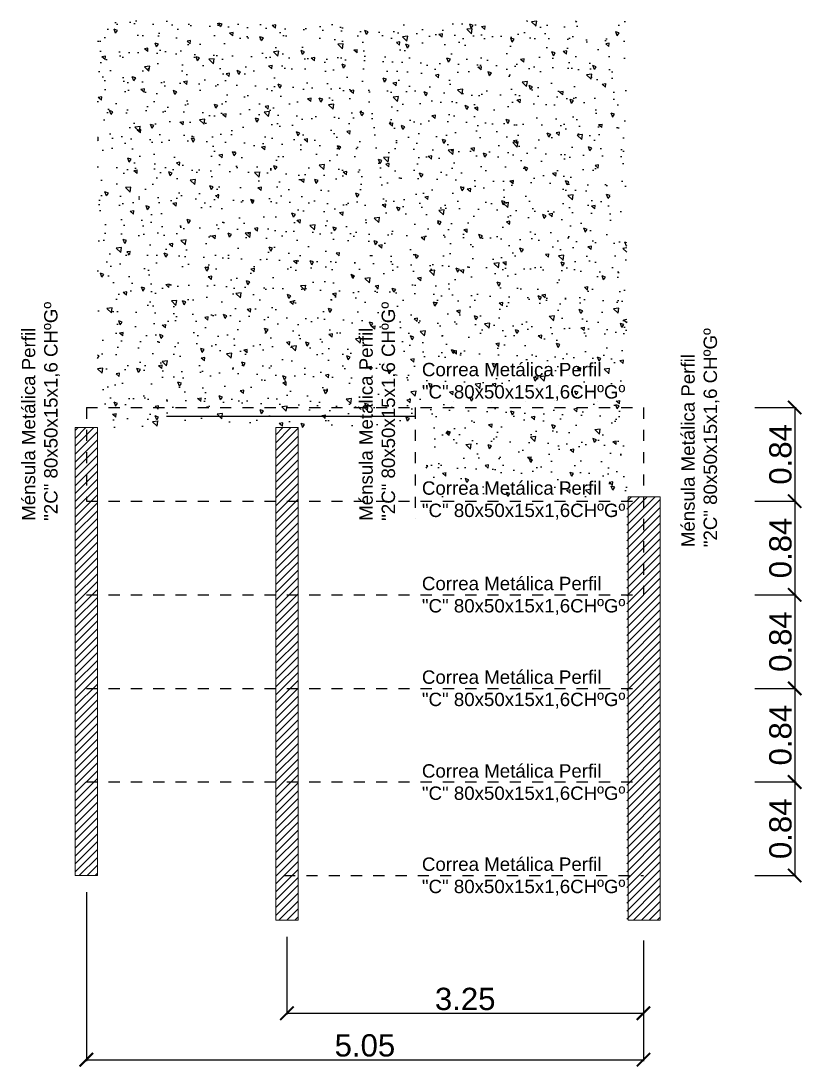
# Model space of a CAD drawing. Header units: millimetres. Extents: x 141 to 456, y -20 to 129.
# Drawn here: x 263.79 to 270.8, y 36.39 to 45.78 of the extents above; entities that cross this region are included whole.
import ezdxf

# ---------------------------------------------------------------- set-up
doc = ezdxf.new("R2010")
doc.units = ezdxf.units.MM
doc.header["$LTSCALE"] = 0.1
doc.header["$MEASUREMENT"] = 0
doc.header["$PDMODE"] = 3
doc.header["$PDSIZE"] = 0.1
doc.linetypes.add('ACAD_ISO04W100', pattern=[30, 24, -3, 0, -3])
doc.layers.get('DEFPOINTS').update_dxf_attribs({"color": 1})
for name, color, linetype in [('Carpinterias', 7, 'Continuous'), ('Cotas', 1, 'Continuous'), ('HATCH', 10, 'Continuous'), ('TEXTO', 2, 'Continuous')]:
    doc.layers.add(name, color=color, linetype=linetype)
doc.layers.add('CONT_MURO', color=3, linetype='Continuous', lineweight=0)
doc.styles.add('ARIAL', font='arial.ttf', dxfattribs={"height": 0.18})
doc.styles.add('Arial20', font='arial.ttf', dxfattribs={"height": 0.2})
doc.dimstyles.new('COTA-1-100', dxfattribs={"dimtxt": 0.2, "dimasz": 0.12, "dimexe": 0.012, "dimexo": 0.15, "dimgap": 0.025, "dimtad": 1, "dimzin": 0, "dimdsep": 46, "dimtxsty": 'Arial20', "dimblk1": 'ARCHTICK', "dimblk2": 'ARCHTICK', "dimsah": 1, "dimcen": 0.09, "dimclrd": 256, "dimclre": 256, "dimclrt": 256, "dimazin": 0, "dimtfac": 1, "dimtofl": 0, "dimtmove": 2, "dimatfit": 3, "dimldrblk": 'ARCHTICK', "dimfxl": 1, "dimtolj": 1, "dimtzin": 0, "dimarcsym": 0})

# ---------------------------------------------------------------- blocks, each defined once
blk = doc.blocks.new('_ARCHTICK')
at = {"color": 0, "linetype": 'ByBlock', "const_width": 0.15}
blk.add_lwpolyline([(-0.5, -0.5), (0.5, 0.5)], dxfattribs=at)
blk = doc.blocks.new('*D170')
at = {"layer": 'Cotas', "lineweight": -2, "transparency": 16777216}
for p, q in [((270.3729, 42.3071), (270.7417, 42.3071)), ((270.7297, 42.3071), (270.7297, 41.4671)), ((270.3729, 41.4671), (270.7417, 41.4671))]:
    blk.add_line(p, q, dxfattribs=at)
at = {"layer": 'DEFPOINTS', "color": 0, "transparency": 16777216}
for p in [(269.3729, 42.3071), (269.3729, 41.4671), (270.7297, 41.4671)]:
    blk.add_point(p, dxfattribs=at)
at = {"layer": 'Cotas', "lineweight": -2, "transparency": 16777216, "xscale": 0.12, "yscale": 0.12, "zscale": 0.12}
for p, rotation in [((270.7297, 42.3071), 90), ((270.7297, 41.4671), 270)]:
    blk.add_blockref('_ARCHTICK', p, dxfattribs=dict(at, rotation=rotation))
at = {"layer": 'Cotas', "color": 2, "transparency": 16777216, "insert": (270.6026, 41.8871), "char_height": 0.2, "attachment_point": 5, "rotation": 90, "style": 'Arial20'}
blk.add_mtext('\\A1;0.84', dxfattribs=at)
blk = doc.blocks.new('*D171')
at = {"layer": 'Cotas', "lineweight": -2, "transparency": 16777216}
for p, q in [((270.3729, 41.4671), (270.7417, 41.4671)), ((270.7297, 41.4671), (270.7297, 40.6271)), ((270.3729, 40.6271), (270.7417, 40.6271))]:
    blk.add_line(p, q, dxfattribs=at)
at = {"layer": 'DEFPOINTS', "color": 0, "transparency": 16777216}
for p in [(269.3729, 41.4671), (269.3729, 40.6271), (270.7297, 40.6271)]:
    blk.add_point(p, dxfattribs=at)
at = {"layer": 'Cotas', "lineweight": -2, "transparency": 16777216, "xscale": 0.12, "yscale": 0.12, "zscale": 0.12}
for p, rotation in [((270.7297, 41.4671), 90), ((270.7297, 40.6271), 270)]:
    blk.add_blockref('_ARCHTICK', p, dxfattribs=dict(at, rotation=rotation))
at = {"layer": 'Cotas', "color": 2, "transparency": 16777216, "insert": (270.6026, 41.0471), "char_height": 0.2, "attachment_point": 5, "rotation": 90, "style": 'Arial20'}
blk.add_mtext('\\A1;0.84', dxfattribs=at)
blk = doc.blocks.new('*D172')
at = {"layer": 'Cotas', "lineweight": -2, "transparency": 16777216}
for p, q in [((270.3729, 40.6271), (270.7417, 40.6271)), ((270.7297, 40.6271), (270.7297, 39.7871)), ((270.3729, 39.7871), (270.7417, 39.7871))]:
    blk.add_line(p, q, dxfattribs=at)
at = {"layer": 'DEFPOINTS', "color": 0, "transparency": 16777216}
for p in [(269.3729, 40.6271), (269.3729, 39.7871), (270.7297, 39.7871)]:
    blk.add_point(p, dxfattribs=at)
at = {"layer": 'Cotas', "lineweight": -2, "transparency": 16777216, "xscale": 0.12, "yscale": 0.12, "zscale": 0.12}
for p, rotation in [((270.7297, 40.6271), 90), ((270.7297, 39.7871), 270)]:
    blk.add_blockref('_ARCHTICK', p, dxfattribs=dict(at, rotation=rotation))
at = {"layer": 'Cotas', "color": 2, "transparency": 16777216, "insert": (270.6026, 40.2071), "char_height": 0.2, "attachment_point": 5, "rotation": 90, "style": 'Arial20'}
blk.add_mtext('\\A1;0.84', dxfattribs=at)
blk = doc.blocks.new('*D173')
at = {"layer": 'Cotas', "lineweight": -2, "transparency": 16777216}
for p, q in [((270.3729, 39.7871), (270.7417, 39.7871)), ((270.7297, 39.7871), (270.7297, 38.9471)), ((270.3729, 38.9471), (270.7417, 38.9471))]:
    blk.add_line(p, q, dxfattribs=at)
at = {"layer": 'DEFPOINTS', "color": 0, "transparency": 16777216}
for p in [(269.3729, 39.7871), (269.3729, 38.9471), (270.7297, 38.9471)]:
    blk.add_point(p, dxfattribs=at)
at = {"layer": 'Cotas', "lineweight": -2, "transparency": 16777216, "xscale": 0.12, "yscale": 0.12, "zscale": 0.12}
for p, rotation in [((270.7297, 39.7871), 90), ((270.7297, 38.9471), 270)]:
    blk.add_blockref('_ARCHTICK', p, dxfattribs=dict(at, rotation=rotation))
at = {"layer": 'Cotas', "color": 2, "transparency": 16777216, "insert": (270.6026, 39.3671), "char_height": 0.2, "attachment_point": 5, "rotation": 90, "style": 'Arial20'}
blk.add_mtext('\\A1;0.84', dxfattribs=at)
blk = doc.blocks.new('*D174')
at = {"layer": 'Cotas', "lineweight": -2, "transparency": 16777216}
for p, q in [((270.3729, 38.9471), (270.7417, 38.9471)), ((270.7297, 38.9471), (270.7297, 38.1071)), ((270.3729, 38.1071), (270.7417, 38.1071))]:
    blk.add_line(p, q, dxfattribs=at)
at = {"layer": 'DEFPOINTS', "color": 0, "transparency": 16777216}
for p in [(269.3729, 38.9471), (269.3729, 38.1071), (270.7297, 38.1071)]:
    blk.add_point(p, dxfattribs=at)
at = {"layer": 'Cotas', "lineweight": -2, "transparency": 16777216, "xscale": 0.12, "yscale": 0.12, "zscale": 0.12}
for p, rotation in [((270.7297, 38.9471), 90), ((270.7297, 38.1071), 270)]:
    blk.add_blockref('_ARCHTICK', p, dxfattribs=dict(at, rotation=rotation))
at = {"layer": 'Cotas', "color": 2, "transparency": 16777216, "insert": (270.6026, 38.5271), "char_height": 0.2, "attachment_point": 5, "rotation": 90, "style": 'Arial20'}
blk.add_mtext('\\A1;0.84', dxfattribs=at)
blk = doc.blocks.new('*D175')
at = {"layer": 'Cotas', "lineweight": -2, "transparency": 16777216}
for p, q in [((266.1729, 37.5571), (266.1729, 36.8596)), ((269.3729, 37.5231), (269.3729, 36.8596)), ((266.1729, 36.8716), (269.3729, 36.8716))]:
    blk.add_line(p, q, dxfattribs=at)
at = {"layer": 'DEFPOINTS', "color": 0, "transparency": 16777216}
for p in [(266.1729, 37.7071), (269.3729, 37.6731), (269.3729, 36.8716)]:
    blk.add_point(p, dxfattribs=at)
at = {"layer": 'Cotas', "lineweight": -2, "transparency": 16777216, "xscale": 0.12, "yscale": 0.12, "zscale": 0.12, "rotation": 180}
blk.add_blockref('_ARCHTICK', (266.1729, 36.8716), dxfattribs=at)
at = {"layer": 'Cotas', "lineweight": -2, "transparency": 16777216, "xscale": 0.12, "yscale": 0.12, "zscale": 0.12}
blk.add_blockref('_ARCHTICK', (269.3729, 36.8716), dxfattribs=at)
at = {"layer": 'Cotas', "color": 2, "transparency": 16777216, "insert": (267.7729, 36.9988), "char_height": 0.2, "attachment_point": 5, "style": 'Arial20'}
blk.add_mtext('\\A1;3.25', dxfattribs=at)
blk = doc.blocks.new('*D176')
at = {"layer": 'Cotas', "lineweight": -2, "transparency": 16777216}
for p, q in [((264.3729, 37.9571), (264.3729, 36.4428)), ((269.3729, 37.5231), (269.3729, 36.4428)), ((264.3729, 36.4548), (269.3729, 36.4548))]:
    blk.add_line(p, q, dxfattribs=at)
at = {"layer": 'DEFPOINTS', "color": 0, "transparency": 16777216}
for p in [(264.3729, 38.1071), (269.3729, 37.6731), (269.3729, 36.4548)]:
    blk.add_point(p, dxfattribs=at)
at = {"layer": 'Cotas', "lineweight": -2, "transparency": 16777216, "xscale": 0.12, "yscale": 0.12, "zscale": 0.12, "rotation": 180}
blk.add_blockref('_ARCHTICK', (264.3729, 36.4548), dxfattribs=at)
at = {"layer": 'Cotas', "lineweight": -2, "transparency": 16777216, "xscale": 0.12, "yscale": 0.12, "zscale": 0.12}
blk.add_blockref('_ARCHTICK', (269.3729, 36.4548), dxfattribs=at)
at = {"layer": 'Cotas', "color": 2, "transparency": 16777216, "insert": (266.8729, 36.5819), "char_height": 0.2, "attachment_point": 5, "style": 'Arial20'}
blk.add_mtext('\\A1;5.05', dxfattribs=at)

msp = doc.modelspace()

# ---------------------------------------------------------------- hatches: boundary and pattern name
at = {"linetype": 'Continuous', "true_color": 0x136734}
h = msp.add_hatch(dxfattribs=at)
h.set_pattern_fill('_USER', color=116, scale=0.05, angle=45, style=0, pattern_type=0)
h.set_pattern_definition([(45, (-1680.43539, -988.1061), (-0.0353553391, 0.0353553391), [])])
h.paths.add_polyline_path([(264.4729, 42.1271), (264.2729, 42.1271), (264.2729, 38.1071), (264.4729, 38.1071)])
h.paths.add_polyline_path([(266.2729, 42.1271), (266.0729, 42.1271), (266.0729, 37.7071), (266.2729, 37.7071)])
h.paths.add_polyline_path([(269.5229, 41.5071), (269.2229, 41.5071), (269.2229, 37.7071), (269.5229, 37.7071)])
at = {"layer": 'HATCH', "true_color": 0x636466}
h = msp.add_hatch(dxfattribs=at)
h.set_pattern_fill('AR-CONC', color=251, scale=0.002, angle=90)
h.set_pattern_definition([(140, (-33.91857, 20.12963), (0.03187817, 0.36436934), [0.0381, -0.4191]), (85, (-33.91857, 20.12963), (-0.3821137, -0.07048684), [0.03048, -0.33528117]), (190.45144, (-33.9159, 20.16), (-0.3502355, 0.2938825), [0.03238, -0.3561805]), (136.1842, (-34.02017, 20.12963), (0.08408466, 0.5421581), [0.05715, -0.62865]), (186.63556, (-34.01316, 20.1748), (-0.49485225, 0.4748083), [0.04857, -0.5342712]), (81.18415, (-34.02017, 20.12963), (-0.4948522, 0.4748083), [0.0457199, -0.5029195]), (111, (-33.99477, 20.18043), (0.2045304, 0.30322878), [0.0381, -0.4191]), (56, (-33.99477, 20.18043), (-0.36837593, 0.12360406), [0.03048, -0.33528]), (161.45145, (-33.97772, 20.2057), (-0.16384554, 0.42683284), [0.03238, -0.35617988]), (127.5, (-33.91857, 20.12963), (-0.16911008, 0.006177207), [0, -0.331216, 0, -0.34036, 0, -0.33655]), (97.5, (-33.91857, 20.12963), (-0.20036115, 0.13363933), [0, -0.194056, 0, -0.323596, 0, -0.12827]), (57.5, (-33.91857, 20.01635), (0.01145749, 0.27118119), [0, -0.127, 0, -0.39624, 0, -0.52578]), (47.5, (-33.91857, 19.96555), (-0.05085298, 0.29625836), [0, -0.1651, 0, -0.263144, 0, -0.37338])])
h.paths.add_polyline_path([(269.2229, 45.7769), (264.4729, 45.7769), (264.4729, 42.1271), (267.4229, 42.1271), (267.4229, 41.5071), (269.2229, 41.5071)])

# ---------------------------------------------------------------- linework, layer by layer
at = {"color": 1, "ltscale": 2}
msp.add_line((267.3229, 42.2255), (265.0916, 42.2255), dxfattribs=at)
at = {"layer": 'Carpinterias', "color": 10, "linetype": 'ACAD_ISO04W100', "ltscale": 0.01}
for p, q in [((264.3729, 42.3071), (269.3729, 42.3071)), ((264.3729, 41.4671), (269.3729, 41.4671)), ((264.3729, 40.6271), (269.3729, 40.6271)), ((264.3729, 39.7871), (269.3729, 39.7871)), ((264.3729, 38.9471), (269.3729, 38.9471)), ((266.1479, 38.1071), (269.3729, 38.1071))]:
    msp.add_line(p, q, dxfattribs=at)
at = {"layer": 'Carpinterias', "color": 170, "linetype": 'ACAD_ISO04W100', "ltscale": 0.02}
for p, q in [((264.3729, 42.3071), (264.3729, 41.4671)), ((267.3229, 42.3071), (267.3229, 41.3071)), ((269.3729, 42.3071), (269.3729, 40.6271))]:
    msp.add_line(p, q, dxfattribs=at)
at = {"layer": 'CONT_MURO', "color": 4}
for points in [[(264.4729, 38.1071), (264.4729, 42.1271), (264.2729, 42.1271), (264.2729, 38.1071)], [(266.2729, 37.7071), (266.2729, 42.1271), (266.0729, 42.1271), (266.0729, 37.7071)], [(269.5229, 37.7071), (269.5229, 41.5071), (269.2367, 41.5069), (269.2367, 37.7069)]]:
    msp.add_lwpolyline(points, close=True, dxfattribs=at)

# ---------------------------------------------------------------- texts
at = {"layer": 'TEXTO', "color": 2, "char_height": 0.12, "width": 2.081632, "attachment_point": 1, "rotation": 90, "style": 'ARIAL'}
for insert in [(263.7943, 41.2907), (266.823, 41.2907), (269.7125, 41.0542)]:
    msp.add_mtext('\\pxql;Ménsula Metálica Perfil \\P"2C" 80x50x15x1,6 CHºGº', dxfattribs=dict(at, insert=insert))
at = {"layer": 'TEXTO', "color": 2, "char_height": 0.1, "width": 1.852308, "attachment_point": 1, "style": 'ARIAL'}
for insert in [(267.3844, 42.7083), (267.3844, 41.6448), (267.3844, 40.7883), (267.3844, 39.9481), (267.3844, 39.1063), (267.3844, 38.2694)]:
    msp.add_mtext('\\pxql;{\\H1.2x;Correa Metálica Perfil \\P"C" 80x50x15x1,6CHºGº} ', dxfattribs=dict(at, insert=insert))

# ---------------------------------------------------------------- dimensions: what is measured, and where the dimension line sits
at = {"layer": 'Cotas'}
for base, p1, p2, picture, middle in [((270.7297, 41.4671), (269.3729, 42.3071), (269.3729, 41.4671), '*D170', (270.6026, 41.8871)), ((270.7297, 40.6271), (269.3729, 41.4671), (269.3729, 40.6271), '*D171', (270.6026, 41.0471)), ((270.7297, 39.7871), (269.3729, 40.6271), (269.3729, 39.7871), '*D172', (270.6026, 40.2071)), ((270.7297, 38.9471), (269.3729, 39.7871), (269.3729, 38.9471), '*D173', (270.6026, 39.3671)), ((270.7297, 38.1071), (269.3729, 38.9471), (269.3729, 38.1071), '*D174', (270.6026, 38.5271))]:
    dim = msp.add_linear_dim(base=base, p1=p1, p2=p2, angle=90, dimstyle='COTA-1-100', override={"dimexo": 1, "dimclrt": 2}, dxfattribs=at)
    dim.commit()
    dim.dimension.update_dxf_attribs({"geometry": picture, "text_midpoint": middle})
for base, p1, text, picture, middle in [((269.3729, 36.4548), (264.3729, 38.1071), '5.05', '*D176', (266.8729, 36.5819)), ((269.3729, 36.8716), (266.1729, 37.7071), '3.25', '*D175', (267.7729, 36.9988))]:
    dim = msp.add_linear_dim(base=base, p1=p1, p2=(269.3729, 37.6731), text=text, dimstyle='COTA-1-100', override={"dimclrt": 2}, dxfattribs=at)
    dim.commit()
    dim.dimension.update_dxf_attribs({"geometry": picture, "text_midpoint": middle})

doc.saveas('drawing.dxf')
